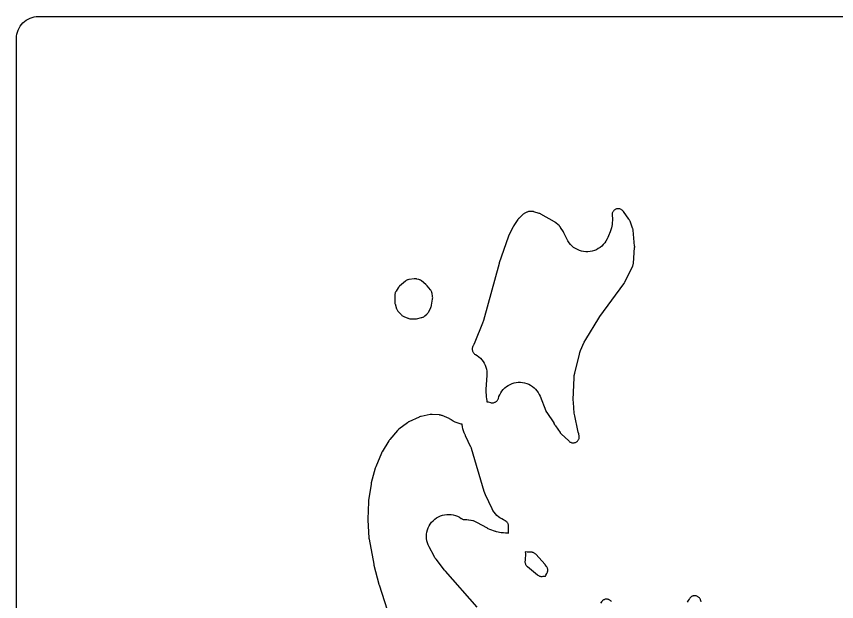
# Model space of a CAD drawing. Header units: millimetres. Extents: x 0 to 300, y 0 to 300.
# Drawn here: x -0.2 to 136.5, y 202.7 to 300.2 of the extents above; entities that cross this region are included whole.
import ezdxf

# ---------------------------------------------------------------- set-up
doc = ezdxf.new("R2010")
doc.units = ezdxf.units.MM
doc.layers.add('CUT', color=7, linetype='CONTINUOUS')

msp = doc.modelspace()

# ---------------------------------------------------------------- linework, layer by layer
at = {"layer": 'CUT'}
for points in [[(-0.175, 3.5), (-0.175, 296.4986), (-0.1573, 296.8588), (-0.1044, 297.2156), (-0.0168, 297.5654), (0.1047, 297.905), (0.2589, 298.231), (0.4443, 298.5404), (0.6592, 298.83), (0.9014, 299.0972), (1.1686, 299.3394), (1.4583, 299.5543), (1.7676, 299.7397), (2.0936, 299.8939), (2.4332, 300.0154), (2.783, 300.103), (3.1398, 300.1559), (3.5, 300.1736), (296.1703, 300.175)], [(76.6238, 201.7687), (71.3036, 207.758), (71.1464, 207.9474), (69.7487, 209.751), (69.5712, 210.0009), (69.4151, 210.2647), (68.5846, 211.8126), (68.4284, 212.1419), (68.3056, 212.485), (68.2174, 212.8386), (68.1647, 213.1992), (68.1479, 213.5632), (68.1673, 213.9272), (68.2226, 214.2874), (68.3133, 214.6403), (68.4385, 214.9825), (68.597, 215.3107), (68.7873, 215.6215), (69.0073, 215.912), (69.2551, 216.1792), (69.5281, 216.4206), (69.8237, 216.6338), (70.1389, 216.8166), (70.4707, 216.9674), (70.8158, 217.0845), (71.1708, 217.1668), (71.5322, 217.2136), (71.8965, 217.2244), (72.26, 217.1991), (72.6193, 217.1378), (72.9707, 217.0413), (73.3108, 216.9105), (73.6363, 216.7466), (73.944, 216.5513), (73.9891, 216.5193), (74.078, 216.469), (74.1714, 216.4278), (74.2684, 216.3962), (74.3681, 216.3743), (74.4695, 216.3626), (74.6035, 216.3605), (74.6316, 216.3614), (74.6316, 216.3589), (74.8223, 216.3655), (74.8511, 216.3657), (74.8599, 216.3658), (74.8617, 216.3658), (74.8648, 216.3659), (75.184, 216.3451), (75.2281, 216.3413), (75.5438, 216.2889), (75.5867, 216.281), (75.9003, 216.1962), (75.9052, 216.1948), (75.9109, 216.1932), (75.9169, 216.1915), (75.9372, 216.1858), (76.2582, 216.0635), (76.2761, 216.0566), (76.6021, 215.8937), (78.1558, 215.0182), (78.2614, 214.9636), (78.2977, 214.9464), (78.407, 214.8995), (78.6862, 214.7912), (79.601, 214.4364), (79.6595, 214.4152), (79.7892, 214.3776), (79.8501, 214.3642), (80.5866, 214.2188), (80.6558, 214.2069), (80.7816, 214.1948), (80.9753, 214.1952), (81.3288, 214.179), (81.6791, 214.1289), (81.8472, 214.0881), (81.8165, 214.3809), (81.8139, 214.7378), (81.8332, 214.9528), (81.8309, 214.953), (81.8507, 215.175), (81.8498, 215.2757), (81.8389, 215.3759), (81.8182, 215.4745), (81.7879, 215.5706), (81.7483, 215.6632), (81.6998, 215.7515), (81.6428, 215.8346), (81.5779, 215.9116), (81.4874, 215.9998), (81.4336, 216.045), (81.2821, 216.1659), (81.2283, 216.2068), (81.1265, 216.2733), (81.0407, 216.3184), (81.0103, 216.3309), (80.7023, 216.4741), (80.4088, 216.6452), (80.1324, 216.8426), (79.8754, 217.0647), (79.64, 217.3095), (79.4282, 217.5751), (79.2419, 217.859), (79.0825, 218.159), (77.9805, 220.4872), (77.8689, 220.7488), (77.7778, 221.0183), (75.6511, 228.2175), (75.6353, 228.2677), (75.5951, 228.3742), (75.5738, 228.4223), (74.6855, 230.3347), (74.653, 230.4001), (74.6164, 230.4615), (74.4448, 230.7851), (74.3062, 231.1243), (74.202, 231.4756), (74.1334, 231.8354), (74.1009, 232.2004), (74.1014, 232.2478), (73.9603, 232.2634), (73.6005, 232.3401), (73.2502, 232.4524), (72.9129, 232.5992), (72.592, 232.779), (72.2906, 232.9899), (72.233, 233.0347), (72.1283, 233.1044), (72.0173, 233.1635), (71.9534, 233.1917), (70.7551, 233.6855), (70.6824, 233.7132), (70.5479, 233.7521), (70.41, 233.7761), (70.3326, 233.7831), (69.0914, 233.8614), (69.0295, 233.864), (68.918, 233.8613), (68.8071, 233.8489), (68.7461, 233.8381), (67.2561, 233.5391), (67.1743, 233.5202), (67.0016, 233.4637), (66.9244, 233.4306), (65.2429, 232.6512), (65.1744, 232.6172), (65.0325, 232.5319), (64.9704, 232.4873), (63.5508, 231.4106), (63.4928, 231.3641), (63.3755, 231.2541), (63.3255, 231.1992), (62.0296, 229.7011), (61.9914, 229.6549), (61.915, 229.5499), (61.8828, 229.4993), (60.7502, 227.6297), (60.7233, 227.5833), (60.6707, 227.4796), (60.6492, 227.4305), (59.7056, 225.1608), (59.6678, 225.0608), (59.6561, 225.0267), (59.6248, 224.9245), (58.9634, 222.4905), (58.941, 222.3977), (58.9343, 222.3661), (58.9173, 222.2722), (58.5013, 219.5273), (58.4899, 219.4344), (58.4869, 219.4029), (58.4808, 219.3095), (58.3727, 216.4497), (58.3717, 216.3636), (58.3721, 216.3345), (58.3755, 216.2485), (58.5698, 213.301), (58.5789, 213.2051), (58.5829, 213.1728), (58.5976, 213.0776), (59.3608, 208.9248), (59.373, 208.8648), (59.3774, 208.8446), (59.3918, 208.7851), (60.2223, 205.6045), (60.2357, 205.5562), (60.2405, 205.5399), (60.2554, 205.492), (61.6067, 201.3555)], [(113.9172, 202.6643), (113.8602, 202.8755), (113.84, 202.9435), (113.7945, 203.0629), (113.749, 203.154), (113.6947, 203.2402), (113.632, 203.3205), (113.5617, 203.3941), (113.4844, 203.4604), (113.4008, 203.5187), (113.3119, 203.5684), (113.2185, 203.609), (113.1215, 203.64), (113.0219, 203.6613), (112.9206, 203.6725), (112.8188, 203.6736), (112.7173, 203.6646), (112.6173, 203.6455), (112.5196, 203.6165), (112.4253, 203.578), (112.3354, 203.5302), (112.2506, 203.4738), (112.1718, 203.4092), (112.0999, 203.337), (112.0356, 203.2581), (111.965, 203.1515), (111.9537, 203.1312), (111.7899, 202.8654), (111.6042, 202.6144)], [(98.9989, 202.6722), (98.9372, 202.7511), (98.8682, 202.8237), (98.7923, 202.8891), (98.7105, 202.9468), (98.6233, 202.9962), (98.5318, 203.0368), (98.4367, 203.0683), (98.339, 203.0904), (98.2396, 203.1027), (98.1395, 203.1053), (98.0396, 203.098), (97.9409, 203.081), (97.8443, 203.0545), (97.7508, 203.0186), (97.6612, 202.9737), (97.5765, 202.9202), (97.4974, 202.8588), (97.4247, 202.7899), (97.3549, 202.7092), (97.1403, 202.4357)]]:
    msp.add_lwpolyline(points, dxfattribs=at)
for points in [[(78.9568, 235.8324), (79.0548, 235.8186), (79.1537, 235.8143), (79.2525, 235.8196), (79.3503, 235.8344), (79.4462, 235.8587), (79.5394, 235.8921), (79.6289, 235.9343), (79.7139, 235.985), (79.7935, 236.0437), (79.8672, 236.1098), (79.9341, 236.1827), (79.9936, 236.2618), (80.0452, 236.3462), (80.0884, 236.4352), (80.1326, 236.5544), (80.2226, 236.8391), (80.3618, 237.1655), (80.5318, 237.4771), (80.7311, 237.7708), (80.9578, 238.0439), (81.2098, 238.2938), (81.4847, 238.5183), (81.78, 238.7152), (82.0929, 238.8827), (82.4205, 239.0193), (82.7597, 239.1236), (83.1075, 239.1947), (83.4604, 239.2319), (83.8153, 239.2349), (84.1689, 239.2037), (84.5178, 239.1384), (84.8587, 239.0399), (85.1886, 238.9089), (85.5043, 238.7467), (85.8028, 238.5548), (86.0815, 238.335), (86.3377, 238.0893), (86.5689, 237.8201), (86.7732, 237.5298), (86.9484, 237.2212), (87.0931, 236.8971), (88.0382, 234.4717), (88.069, 234.3986), (88.1487, 234.2465), (88.1913, 234.1796), (89.3572, 232.455), (89.3655, 232.438), (89.4004, 232.3787), (89.5082, 232.2048), (89.5389, 232.1574), (89.6114, 232.0588), (89.6475, 232.0154), (89.6785, 231.9796), (90.4146, 230.8907), (90.4586, 230.8292), (90.5641, 230.7041), (90.6173, 230.6504), (91.859, 229.4609), (91.9114, 229.4131), (92.0121, 229.3343), (92.0982, 229.2798), (92.1893, 229.2341), (92.2845, 229.1977), (92.3828, 229.171), (92.4833, 229.1542), (92.585, 229.1476), (92.6868, 229.151), (92.7878, 229.1646), (92.8869, 229.1882), (92.9832, 229.2216), (93.0757, 229.2643), (93.1635, 229.3161), (93.2457, 229.3763), (93.3214, 229.4445), (93.3901, 229.5198), (93.4508, 229.6016), (93.5031, 229.689), (93.5465, 229.7813), (93.5804, 229.8773), (93.6046, 229.9763), (93.6189, 230.0772), (93.623, 230.179), (93.6169, 230.2808), (93.6008, 230.3814), (93.5681, 230.5049), (93.5448, 230.572), (93.5177, 230.6443), (93.4296, 230.9098), (93.3619, 231.1813), (92.8521, 233.617), (92.7865, 234.0693), (92.6381, 235.8773), (92.6282, 236.3117), (92.763, 240.0107), (92.7954, 240.3822), (92.8653, 240.7484), (93.6377, 243.9127), (93.7251, 244.2142), (93.8379, 244.5071), (94.4545, 245.9248), (94.6906, 246.3784), (96.8535, 249.91), (97.0231, 250.1627), (101.046, 255.6527), (101.0832, 255.706), (101.1556, 255.8266), (101.1852, 255.8844), (102.52, 258.6487), (102.5472, 258.7086), (102.5887, 258.8196), (102.6134, 258.9108), (102.6338, 259.0275), (102.6406, 259.093), (102.8468, 261.6627), (102.8504, 261.7258), (102.8492, 261.8627), (102.8445, 261.9257), (102.5872, 264.5551), (102.5803, 264.6138), (102.5612, 264.7184), (102.5335, 264.8211), (102.5146, 264.8771), (102.0805, 266.0797), (102.056, 266.143), (102.0037, 266.2535), (101.9412, 266.3585), (101.9024, 266.4142), (100.9618, 267.6977), (100.9185, 267.7538), (100.8333, 267.8487), (100.7581, 267.9172), (100.6766, 267.9779), (100.5894, 268.0301), (100.4975, 268.0735), (100.4017, 268.1075), (100.3029, 268.1319), (100.2023, 268.1463), (100.1007, 268.1506), (99.9992, 268.1448), (99.8988, 268.129), (99.8005, 268.1033), (99.7052, 268.0679), (99.6138, 268.0232), (99.5274, 267.9697), (99.4467, 267.9079), (99.3726, 267.8383), (99.3057, 267.7617), (99.2468, 267.6789), (99.1964, 267.5906), (99.155, 267.4977), (99.1231, 267.4012), (99.1009, 267.302), (99.0886, 267.2011), (99.0859, 267.0736), (99.0897, 267.0029), (99.1303, 266.4859), (99.1414, 266.1625), (99.1241, 265.8394), (99.0784, 265.5191), (98.9753, 264.971), (98.8909, 264.6187), (98.7723, 264.2764), (98.5034, 263.6092), (98.3893, 263.3544), (98.2562, 263.109), (98.0521, 262.7648), (97.8518, 262.462), (97.6226, 262.1804), (97.3667, 261.9229), (97.0867, 261.6918), (96.7852, 261.4895), (96.4653, 261.3179), (96.13, 261.1788), (95.7825, 261.0734), (95.4264, 261.0028), (95.0651, 260.9677), (94.702, 260.9684), (94.3408, 261.0049), (93.985, 261.0769), (93.638, 261.1836), (93.3032, 261.3241), (92.9839, 261.4969), (92.6832, 261.7004), (92.4041, 261.9325), (92.1492, 262.1911), (91.9211, 262.4735), (91.722, 262.7771), (91.5538, 263.0989), (91.1222, 264.0342), (91.0708, 264.1362), (91.0523, 264.17), (90.9941, 264.2682), (90.517, 265.0129), (90.4839, 265.0622), (90.419, 265.147), (90.3473, 265.2262), (90.3047, 265.2676), (89.777, 265.7602), (89.7125, 265.8169), (89.5622, 265.9266), (89.4885, 265.9707), (87.2311, 267.2319), (87.166, 267.2661), (87.0199, 267.329), (86.9504, 267.3527), (86.0582, 267.6317), (85.9839, 267.6527), (85.8476, 267.6796), (85.7092, 267.6915), (85.632, 267.6919), (85.4162, 267.6871), (85.3528, 267.6842), (85.2391, 267.6715), (85.1498, 267.6533), (85.0624, 267.6272), (84.9562, 267.5849), (84.8989, 267.5575), (84.4348, 267.3227), (84.3683, 267.2868), (84.2541, 267.2129), (84.1484, 267.1273), (84.0936, 267.0752), (83.556, 266.5359), (83.5096, 266.4871), (83.4168, 266.3745), (83.3777, 266.3196), (82.7119, 265.3349), (82.6515, 265.2386), (82.6323, 265.2055), (82.5786, 265.1053), (81.8529, 263.6322), (81.8096, 263.5367), (81.796, 263.5041), (81.7588, 263.4061), (80.2868, 259.1301), (80.27, 259.0788), (80.2647, 259.0613), (80.2496, 259.0095), (77.6529, 249.4998), (77.5161, 249.0937), (76.2237, 245.8878), (76.0454, 245.5093), (75.9233, 245.2844), (75.8916, 245.2222), (75.8428, 245.1065), (75.8131, 245.0109), (75.7929, 244.9128), (75.7824, 244.8133), (75.7817, 244.7132), (75.7908, 244.6135), (75.8096, 244.5151), (75.8379, 244.4191), (75.8755, 244.3263), (75.922, 244.2376), (75.9769, 244.1539), (76.0398, 244.076), (76.11, 244.0046), (76.1868, 243.9404), (76.2696, 243.8841), (76.3105, 243.8617), (76.61, 243.679), (76.8908, 243.4687), (77.1502, 243.2325), (77.3859, 242.9726), (77.5957, 242.6914), (77.7778, 242.3916), (77.9305, 242.0757), (78.0523, 241.7467), (78.1422, 241.4076), (78.1994, 241.0615), (78.2233, 240.7115), (78.2137, 240.3608), (78.043, 238.0913), (78.04, 238.038), (78.04, 237.9224), (78.043, 237.8692), (78.1228, 236.8041), (78.1297, 236.7355), (78.1672, 236.5192), (78.2118, 236.154), (78.2154, 235.9873), (78.4512, 235.9551), (78.8075, 235.8696), (78.8305, 235.8629)], [(63.1844, 251.4728), (63.2099, 251.4002), (63.2663, 251.2735), (63.3219, 251.178), (63.4042, 251.0664), (63.4548, 251.0083), (63.9168, 250.506), (63.9706, 250.4507), (64.0751, 250.3592), (64.1658, 250.2958), (64.2876, 250.229), (64.3581, 250.1975), (65.0276, 249.9196), (65.1013, 249.8914), (65.2378, 249.8518), (65.3779, 249.8275), (65.4565, 249.8206), (66.1091, 249.7811), (66.1766, 249.7786), (66.2983, 249.7828), (66.419, 249.7985), (66.4853, 249.812), (67.3417, 250.0076), (67.4095, 250.0248), (67.529, 250.0648), (67.6207, 250.1059), (67.7079, 250.1557), (67.8106, 250.2287), (67.8645, 250.2733), (68.2067, 250.5711), (68.2544, 250.6146), (68.3348, 250.6985), (68.3926, 250.771), (68.4566, 250.8681), (68.4884, 250.9243), (68.8724, 251.641), (68.9082, 251.7125), (68.9615, 251.8462), (68.9995, 251.985), (69.014, 252.0636), (69.1761, 253.1022), (69.1859, 253.1788), (69.1924, 253.3177), (69.1837, 253.4565), (69.1726, 253.5329), (69.0828, 254.0536), (69.0683, 254.1261), (69.0322, 254.2541), (68.9931, 254.3526), (68.9439, 254.4466), (68.8703, 254.5574), (68.8247, 254.6156), (68.247, 255.3154), (68.2026, 255.3667), (68.0987, 255.4706), (68.0474, 255.515), (67.3159, 256.1188), (67.2642, 256.1596), (67.1661, 256.2264), (67.0833, 256.2721), (66.9966, 256.3101), (66.8839, 256.3474), (66.8201, 256.3637), (66.5472, 256.4268), (66.4853, 256.4397), (66.3724, 256.4554), (66.2816, 256.4599), (66.1677, 256.4554), (66.1048, 256.4487), (65.2586, 256.3394), (65.1899, 256.3288), (65.068, 256.3008), (64.9735, 256.2691), (64.8825, 256.2283), (64.7959, 256.1789), (64.6939, 256.1066), (64.6403, 256.0624), (63.6699, 255.2217), (63.621, 255.1773), (63.5388, 255.0915), (63.4648, 254.9984), (63.4274, 254.944), (63.0883, 254.4249), (63.054, 254.3696), (62.9991, 254.2661), (62.9631, 254.1799), (62.9351, 254.0907), (62.9153, 253.9994), (62.9011, 253.8831), (62.8977, 253.8181), (62.8645, 252.719), (62.8644, 252.6382), (62.8765, 252.4932), (62.905, 252.3505), (62.9275, 252.2729)], [(84.6268, 210.0655), (84.6288, 210.0653), (84.6258, 210.038), (84.6178, 209.9114), (84.6011, 209.7231), (84.5766, 209.5099), (84.5669, 209.3764), (84.5691, 209.2782), (84.5808, 209.1806), (84.6018, 209.0847), (84.632, 208.9912), (84.6709, 208.901), (84.7184, 208.8149), (84.7738, 208.7339), (84.8368, 208.6585), (84.9246, 208.572), (84.9767, 208.5275), (86.6699, 207.1519), (86.7258, 207.1088), (86.8319, 207.0388), (86.9216, 206.9916), (87.0156, 206.9536), (87.1128, 206.9251), (87.2124, 206.9063), (87.3133, 206.8975), (87.4147, 206.8987), (87.6088, 206.9204), (87.9657, 206.9428), (87.9891, 206.942), (88.0545, 207.0888), (88.2336, 207.4036), (88.24, 207.4135), (88.2856, 207.504), (88.3221, 207.5985), (88.3491, 207.6962), (88.3662, 207.7961), (88.3733, 207.8972), (88.3705, 207.9985), (88.3575, 208.099), (88.3348, 208.1977), (88.3023, 208.2937), (88.2605, 208.386), (88.1968, 208.496), (88.157, 208.5544), (88.002, 208.7698), (87.9491, 208.8394), (87.9306, 208.8625), (87.8741, 208.9292), (86.434, 210.5419), (86.3863, 210.5927), (86.294, 210.6777), (86.2141, 210.7379), (86.1287, 210.7901), (86.0387, 210.8336), (85.9448, 210.8681), (85.848, 210.8933), (85.7492, 210.9089), (85.6493, 210.9147), (85.6302, 210.914), (85.2734, 210.9173), (84.9185, 210.9552), (84.6243, 211.0159), (84.6289, 210.9902), (84.6572, 210.6375), (84.6515, 210.2837)]]:
    msp.add_lwpolyline(points, close=True, dxfattribs=at)

doc.saveas('drawing.dxf')
